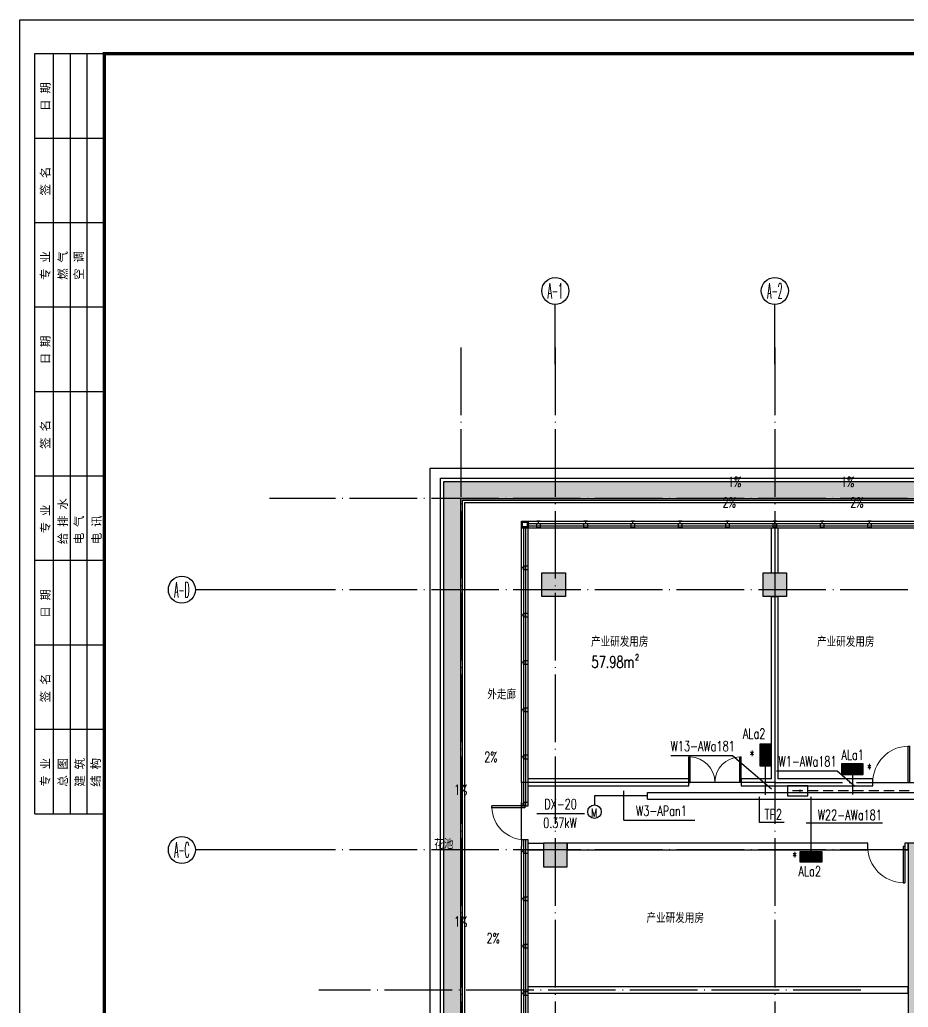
# Model space of a CAD drawing. Extents: x 1980812 to 2226895, y -554123 to 281606.
# Drawn here: x 1980812 to 2007117, y -239988 to -210760 of the extents above; entities that cross this region are included whole.
import ezdxf
from ezdxf.enums import TextEntityAlignment as Align

# ---------------------------------------------------------------- set-up
doc = ezdxf.new("R2010")
doc.units = 0
doc.header["$LTSCALE"] = 1000
doc.header["$MEASUREMENT"] = 0
doc.linetypes.add('DOTE', pattern=[2.42, 2, -0.2, 0.02, -0.2])
doc.linetypes.add('DQXX', pattern=[4.5, 3, -1.5])
for name, color, linetype in [('$TD_AUDIT_GENERATED_(158)', 8, 'Continuous'), ('$TD_AUDIT_GENERATED_(1F3)', 7, 'Continuous'), ('$TD_AUDIT_GENERATED_(24E)', 8, 'Continuous'), ('$TD_AUDIT_GENERATED_(2762)', 8, 'Continuous'), ('$TD_AUDIT_GENERATED_(276D)', 8, 'Continuous'), ('$TD_AUDIT_GENERATED_(FFA)', 8, 'Continuous'), ('1', 1, 'Continuous'), ('A-FLOR-LAND', 8, 'Continuous'), ('AXIS', 7, 'Continuous'), ('AXIS_TEXT', 7, 'Continuous'), ('COLU', 8, 'Continuous'), ('COLU_HATCH', 8, 'Continuous'), ('CURTWALL', 8, 'Continuous'), ('DIM_SYMB', 8, 'Continuous'), ('dote', 8, 'DOTE'), ('DQ1', 1, 'Continuous'), ('DQ2', 2, 'Continuous'), ('DQ7', 7, 'Continuous'), ('DQK1', 1, 'Continuous'), ('DQK7', 7, 'Continuous'), ('DQqj', 1, 'Continuous'), ('DQX', 2, 'DQXX'), ('PUB_TEXT', 8, 'Continuous'), ('TK', 1, 'Continuous'), ('WALL', 7, 'Continuous'), ('WINDOW', 8, 'Continuous')]:
    doc.layers.add(name, color=color, linetype=linetype)
doc.styles.add('_TCH_AXIS', font='COMPLEX', dxfattribs={"bigfont": 'GBCBIG'})
doc.styles.add('_TCH_DIM', font='SIMPLEX', dxfattribs={"bigfont": 'GBCBIG'})
doc.styles.add('COMPLEX', font='COMPLEX')
doc.styles.add('D8', font='txtw.shx', dxfattribs={"width": 0.7, "bigfont": 'hztxtw.shx'})
doc.styles.add('HZF', font='ROMANS2', dxfattribs={"width": 0.7, "bigfont": 'HZDF2'})
doc.styles.add('SONGTI', font='', dxfattribs={"width": 1.1})
doc.styles.get('SONGTI').set_extended_font_data('NSimSun')

# ---------------------------------------------------------------- blocks, each defined once
blk = doc.blocks.new('_AXISO')
blk.add_circle((0, 0), 0.5)
at = {"layer": 'AXIS_TEXT', "style": 'COMPLEX', "width": 1.041667}
blk.add_attdef('A', text='', height=0.56, dxfattribs=at).set_placement((-0.25, -0.28), (0.25, -0.28), align=Align.FIT)
blk = doc.blocks.new('$TD_AUDIT_GENERATED_(9F)')
at = {"layer": 'AXIS'}
for p, q in [((0, 29979), (0, 31745)), ((6500, 29979), (6500, 31745)), ((-6824, 23300), (-10655, 23300)), ((-6824, 15600), (-10655, 15600))]:
    blk.add_line(p, q, dxfattribs=at)
at = {"layer": 'dote'}
for p, q in [((-2800, 30469), (-2800, -6248)), ((0, 30469), (0, -6248)), ((6500, 30469), (6500, -6248)), ((56411, 26000), (-8456, 26000)), ((56413, 23300), (-8454, 23300)), ((56413, 15600), (-8454, 15600)), ((9046, 11450), (-6998, 11450))]:
    blk.add_line(p, q, dxfattribs=at)
at = {"layer": 'AXIS'}
ref = blk.add_blockref('_AXISO', (0, 32145), dxfattribs=dict(at, xscale=800, yscale=800, zscale=800))
ref.add_attrib('A', 'A-1', dxfattribs={"layer": 'AXIS_TEXT', "height": 452.5, "style": '_TCH_AXIS', "width": 0.375}).set_placement((-226, 31919), (226, 31919), align=Align.FIT)
ref = blk.add_blockref('_AXISO', (6500, 32145), dxfattribs=dict(at, xscale=800, yscale=800, zscale=800))
ref.add_attrib('A', 'A-2', dxfattribs={"layer": 'AXIS_TEXT', "height": 452.5, "style": '_TCH_AXIS', "width": 0.344262}).set_placement((6274, 31919), (6726, 31919), align=Align.FIT)
ref = blk.add_blockref('_AXISO', (-11055, 23300), dxfattribs=dict(at, xscale=800, yscale=800, zscale=800))
ref.add_attrib('A', 'A-D', dxfattribs={"layer": 'AXIS_TEXT', "height": 452.5, "style": '_TCH_AXIS', "width": 0.328125}).set_placement((-11281, 23074), (-10828, 23074), align=Align.FIT)
ref = blk.add_blockref('_AXISO', (-11055, 15600), dxfattribs=dict(at, xscale=800, yscale=800, zscale=800))
ref.add_attrib('A', 'A-C', dxfattribs={"layer": 'AXIS_TEXT', "height": 452.5, "style": '_TCH_AXIS', "width": 0.33871}).set_placement((-11281, 15374), (-10828, 15374), align=Align.FIT)
blk = doc.blocks.new('A$C1FE24B19')
at = {"layer": '$TD_AUDIT_GENERATED_(1F3)', "style": 'D8', "width": 0.7}
for s, p in [('\\M+5C9E8\\M+5B1B8\\M+5C6BD\\M+5CCA8', (33967, -1180)), ('\\M+5B2FA\\M+5D2B5\\M+5D1D0\\M+5B7A2\\M+5D3C3\\M+5B7BF', (1909, -1537)), ('\\M+5B2FA\\M+5D2B5\\M+5D1D0\\M+5B7A2\\M+5D3C3\\M+5B7BF', (8600, -1537)), ('\\M+5B2FA\\M+5D2B5\\M+5D1D0\\M+5B7A2\\M+5D3C3\\M+5B7BF', (12938, -1537)), ('\\M+5B2FA\\M+5D2B5\\M+5D1D0\\M+5B7A2\\M+5D3C3\\M+5B7BF', (17000, -1537)), ('\\M+5B2FA\\M+5D2B5\\M+5D1D0\\M+5B7A2\\M+5D3C3\\M+5B7BF', (21200, -1537)), ('\\M+5B2FA\\M+5D2B5\\M+5D1D0\\M+5B7A2\\M+5D3C3\\M+5B7BF', (25400, -1537)), ('\\M+5B2FA\\M+5D2B5\\M+5D1D0\\M+5B7A2\\M+5D3C3\\M+5B7BF', (29600, -1537)), ('\\M+5B2FA\\M+5D2B5\\M+5D1D0\\M+5B7A2\\M+5D3C3\\M+5B7BF', (38913, -1537)), ('\\M+5B2FA\\M+5D2B5\\M+5D1D0\\M+5B7A2\\M+5D3C3\\M+5B7BF', (43491, -1537)), ('\\M+5B2FA\\M+5D2B5\\M+5D1D0\\M+5B7A2\\M+5D3C3\\M+5B7BF', (3551, -9712)), ('\\M+5B2FA\\M+5D2B5\\M+5D1D0\\M+5B7A2\\M+5D3C3\\M+5B7BF', (42805, -9712)), ('\\M+5B2FA\\M+5D2B5\\M+5D1D0\\M+5B7A2\\M+5D3C3\\M+5B7BF', (3578, -13987)), ('\\M+5B2FA\\M+5D2B5\\M+5D1D0\\M+5B7A2\\M+5D3C3\\M+5B7BF', (42805, -13987)), ('\\M+5B2FA\\M+5D2B5\\M+5D1D0\\M+5B7A2\\M+5D3C3\\M+5B7BF', (44731, -20529)), ('\\M+5B2FA\\M+5D2B5\\M+5D1D0\\M+5B7A2\\M+5D3C3\\M+5B7BF', (3397, -20667)), ('\\M+5B2FA\\M+5D2B5\\M+5D1D0\\M+5B7A2\\M+5D3C3\\M+5B7BF', (8600, -20667)), ('\\M+5B2FA\\M+5D2B5\\M+5D1D0\\M+5B7A2\\M+5D3C3\\M+5B7BF', (17000, -20754)), ('\\M+5B2FA\\M+5D2B5\\M+5D1D0\\M+5B7A2\\M+5D3C3\\M+5B7BF', (21200, -20754)), ('\\M+5B2FA\\M+5D2B5\\M+5D1D0\\M+5B7A2\\M+5D3C3\\M+5B7BF', (25400, -20754)), ('\\M+5B2FA\\M+5D2B5\\M+5D1D0\\M+5B7A2\\M+5D3C3\\M+5B7BF', (29600, -20754)), ('\\M+5B2FA\\M+5D2B5\\M+5D1D0\\M+5B7A2\\M+5D3C3\\M+5B7BF', (33695, -20754)), ('\\M+5B2FA\\M+5D2B5\\M+5D1D0\\M+5B7A2\\M+5D3C3\\M+5B7BF', (37809, -20796)), ('\\M+5C9E8\\M+5B1B8\\M+5C6BD\\M+5CCA8', (12211, -22749))]:
    blk.add_text(s, height=300, rotation=0.0006, dxfattribs=at).set_placement(p, align=Align.MIDDLE_CENTER)
blk = doc.blocks.new('$TD_AUDIT_GENERATED_(2768)')
at = {"layer": '$TD_AUDIT_GENERATED_(276D)'}
blk.add_line((115028288, 22648046), (115028222, 22648046), dxfattribs=at)
for points in [[(115028222, 22648096), (115028225, 22648096), (115028225, 22647996), (115028222, 22647996)], [(115028288, 22648096), (115028422, 22648096), (115028422, 22647996), (115028288, 22647996)]]:
    blk.add_lwpolyline(points, close=True, dxfattribs=at)
blk = doc.blocks.new('$TD_AUDIT_GENERATED_(28E9)')
at = {"layer": 'WINDOW'}
for p, rotation in [((-22648546, 115030252), 270), ((-22647146, 115030252), 270), ((-22645746, 115030252), 270), ((-22644346, 115030252), 270), ((-22642946, 115030252), 270), ((-22641546, 115030252), 270), ((-22640146, 115030252), 270), ((-22638746, 115030252), 270), ((-22637346, 115030252), 270), ((-22633146, 115030252), 270), ((-22631746, 115030252), 270), ((-22630346, 115030252), 270), ((-22628946, 115030252), 270), ((-22627546, 115030252), 270), ((-22626146, 115030252), 270), ((-22624746, 115030252), 270), ((-22623346, 115030252), 270), ((-22621946, 115030252), 270), ((-22620546, 115030252), 270), ((-22619146, 115030252), 270), ((-22617746, 115030252), 270), ((-22616346, 115030252), 270), ((-22612146, 115030252), 270), ((-22610746, 115030252), 270), ((-22609346, 115030252), 270), ((-22607946, 115030252), 270), ((-22606546, 115030252), 270), ((-22605146, 115030252), 270), ((-22603746, 115030252), 270), ((-22602346, 115030252), 270), ((-22635946, 115029452), 270), ((-22634546, 115029452), 270), ((22681146, -115052902), 90), ((22682546, -115052902), 90), ((22647546, -115053702), 90), ((22648946, -115053702), 90), ((22650346, -115053702), 90), ((22651746, -115053702), 90), ((22653146, -115053702), 90), ((22654546, -115053702), 90), ((22655946, -115053702), 90), ((22657346, -115053702), 90), ((22658746, -115053702), 90), ((22662946, -115053702), 90), ((22664346, -115053702), 90), ((22665746, -115053702), 90), ((22667146, -115053702), 90), ((22668546, -115053702), 90), ((22669946, -115053702), 90), ((22671346, -115053702), 90), ((22672746, -115053702), 90), ((22674146, -115053702), 90), ((22675546, -115053702), 90), ((22676946, -115053702), 90), ((22678346, -115053702), 90), ((22679746, -115053702), 90), ((22683946, -115053702), 90), ((22685346, -115053702), 90), ((22686746, -115053702), 90), ((22688146, -115053702), 90), ((22689546, -115053702), 90), ((22690946, -115053702), 90), ((22692346, -115053702), 90), ((22693746, -115053702), 90)]:
    blk.add_blockref('$TD_AUDIT_GENERATED_(2768)', p, dxfattribs=dict(at, rotation=rotation))
at = {"layer": 'WINDOW', "xscale": -1, "rotation": 180}
for p in [(-115029222, 22648696), (-115029222, 22647296), (-115029222, 22645896), (-115029222, 22644496), (-115029222, 22643096), (-115029222, 22641696), (-115029222, 22640296), (-115029222, 22638896), (-115029222, 22637496), (-115029222, 22636096), (-115029222, 22634696), (-115029222, 22633296), (-115029222, 22631896), (-115029222, 22630496), (-115029222, 22629096), (-115029222, 22627696), (-115029222, 22626296), (-115029222, 22624896), (-115029222, 22623496)]:
    blk.add_blockref('$TD_AUDIT_GENERATED_(2768)', p, dxfattribs=at)
at = {"layer": 'WINDOW', "xscale": -1}
for p in [(115075322, -22647546), (115075322, -22648946), (115075322, -22650346), (115075322, -22651746), (115075322, -22653146), (115075322, -22654546), (115075322, -22655946), (115075322, -22657346), (115075322, -22658746), (115075322, -22660146), (115075322, -22661546), (115075322, -22662946), (115075322, -22664346), (115075322, -22665746), (115075322, -22667146), (115075322, -22668546), (115075322, -22669946), (115075322, -22671346), (115075322, -22672746)]:
    blk.add_blockref('$TD_AUDIT_GENERATED_(2768)', p, dxfattribs=at)
blk = doc.blocks.new('$DorLib2D$00000002')
for p, q in [((-0.5, 0), (-0.5, 0.4875)), ((-0.475, 0.4875), (-0.5, 0.4875)), ((-0.475, 0), (-0.475, 0.4875)), ((0.475, 0), (0.475, 0.4875)), ((0.475, 0.4875), (0.5, 0.4875)), ((0.5, 0), (0.5, 0.4875)), ((-0.5, 0), (-0.475, 0)), ((0.5, 0), (0.475, 0))]:
    blk.add_line(p, q)
at = {"lineweight": 13}
for centre, start, end in [((-0.4875, 0), 0, 88.53072), ((0.4875, 0), 91.46928, 180)]:
    blk.add_arc(centre, 0.4875, start, end, dxfattribs=at)
blk = doc.blocks.new('$DorLib2D$00000001')
for p, q in [((0.45, 0.975), (0.5, 0.975)), ((0.45, 0), (0.45, 0.975)), ((0.5, 0), (0.5, 0.975)), ((0.5, 0), (0.45, 0))]:
    blk.add_line(p, q)
at = {"lineweight": 13}
blk.add_arc((0.475, 0), 0.975, 91.4693, 180, dxfattribs=at)
blk = doc.blocks.new('A$C6EFC6619')
at = {"layer": 'A-FLOR-LAND'}
h = blk.add_hatch(dxfattribs=at)
h.set_pattern_fill('GRASS', color=256, scale=50)
h.set_pattern_definition([(90, (-2815930.77, 595573.96), (-99.7795475, 99.7795475), [26.458066, -173.101015]), (45, (-2815930.77, 595573.96), (-99.7796155, 99.7796155), [26.458066, -114.651615]), (135, (-2815930.77, 595573.96), (-99.7796155, -99.7796155), [26.458066, -114.651615])])
h.paths.add_polyline_path([(32100, 3200), (32100, 2700), (-2800, 2700), (-2800, -18250), (-3300, -18250), (-3300, 3200)])
at = {"layer": '$TD_AUDIT_GENERATED_(158)'}
for p, q in [((-3400, -18350), (-3400, 3300)), ((-3400, 3300), (32250, 3300)), ((-3300, -18250), (-3300, 3200)), ((-3300, 3200), (32150, 3200))]:
    blk.add_line(p, q, dxfattribs=at)
at = {"layer": '$TD_AUDIT_GENERATED_(24E)'}
for p, q in [((-2800, -18350), (-2800, 2700)), ((-2800, 2700), (32250, 2700)), ((-2750, -18300), (-2750, 2650)), ((-2750, 2650), (32200, 2650)), ((-2680, -18230), (-2680, 2580)), ((-2680, 2580), (32130, 2580))]:
    blk.add_line(p, q, dxfattribs=at)
at = {"layer": '$TD_AUDIT_GENERATED_(FFA)'}
blk.add_lwpolyline([(-1000, 2030), (6500, 2030), (6500, -5700), (-1000, -5700)], close=True, dxfattribs=at)
at = {"layer": 'CURTWALL'}
for p, q in [((-3700, 3600), (32550, 3600)), ((-3700, -18950), (-3700, 3600)), ((-1000, -5700), (-1000, 1830)), ((-1000, 1830), (-800, 1830)), ((-933.3, -5700), (-933.3, 1830)), ((-866.7, -5700), (-866.7, 1830)), ((-800, 2030), (6500, 2030)), ((-800, 2030), (-800, 1830)), ((-800, 1963.3), (6500, 1963.3)), ((-800, 1896.7), (6500, 1896.7)), ((-800, 1830), (6500, 1830)), ((-800, -5700), (-800, 1830)), ((6500, 2030), (11050, 2030)), ((6500, 1963.3), (11050, 1963.3)), ((6500, 1896.7), (11050, 1896.7)), ((6500, 1830), (11050, 1830)), ((-1000, -5700), (-1000, -6400)), ((-933.3, -6400), (-933.3, -5700)), ((-866.7, -6400), (-866.7, -5700)), ((-800, -6400), (-800, -5700)), ((-1000, -6400), (-800, -6400)), ((-800, -7400), (-1000, -7400)), ((-1000, -7400), (-1000, -7600)), ((-933.3, -7600), (-933.3, -7400)), ((-866.7, -7600), (-866.7, -7400)), ((-800, -7600), (-800, -7400)), ((-1000, -11850), (-1000, -7600)), ((-933.3, -11850), (-933.3, -7600)), ((-866.7, -11850), (-866.7, -7600)), ((-800, -11850), (-800, -7600)), ((-1000, -16100), (-1000, -11850)), ((-933.3, -16100), (-933.3, -11850)), ((-866.7, -16100), (-866.7, -11850)), ((-800, -16100), (-800, -11850))]:
    blk.add_line(p, q, dxfattribs=at)
for points in [[(-1000, 2030), (-800, 2030), (-800, 1830), (-1000, 1830)], [(-970, 2000), (-830, 2000), (-830, 1860), (-970, 1860)]]:
    blk.add_lwpolyline(points, close=True, dxfattribs=at)
at = {"layer": 'dote'}
blk.add_line((6500, -5700), (53206.2, -5700), dxfattribs=at)
at = {"layer": 'WALL'}
for p, q in [((6400, 500), (6400, 1830)), ((6600, 500), (6600, 1830)), ((6400, 500), (6600, 500)), ((6400, -5600), (6400, -200)), ((6400, -200), (6600, -200)), ((6600, -5600), (6600, -200)), ((3950, -5600), (-800, -5600)), ((-800, -5800), (3950, -5800)), ((3950, -5800), (3950, -5600)), ((6400, -5600), (5500, -5600)), ((5500, -5600), (5500, -5800)), ((5500, -5800), (6500, -5800)), ((6500, -5800), (9400, -5800)), ((9400, -5600), (6600, -5600)), ((9400, -5800), (9400, -5600)), ((-800, -7500), (-350, -7500)), ((-350, -7500), (-350, -7700)), ((9249.8, -7500), (350, -7500)), ((350, -7500), (350, -7700)), ((9249.8, -7700), (9249.8, -7500)), ((10450, -7500), (10349.8, -7500)), ((10349.8, -7500), (10349.8, -7700)), ((10450, -7700), (10450, -7500)), ((-800, -7700), (-350, -7700)), ((350, -7700), (9249.8, -7700)), ((10349.8, -7700), (10450, -7700)), ((10450, -11750), (-800, -11750)), ((10450, -11950), (-800, -11950)), ((10450, -11950), (10450, -11750))]:
    blk.add_line(p, q, dxfattribs=at)
at = {"layer": 'WINDOW'}
blk.add_line((-1000, -7400), (-1000, -6400), dxfattribs=at)
for name, p, xscale, yscale, zscale in [('$DorLib2D$00000001', (9950, -5700), 1100, 1100, 1100), ('$DorLib2D$00000002', (4725, -5700), 1550, 1550, 1550)]:
    blk.add_blockref(name, p, dxfattribs=dict(at, xscale=xscale, yscale=yscale, zscale=zscale))
for p, xscale, yscale, zscale, rotation in [((-900, -6900), 1000, 1000, 1000, 89.99999998804998), ((9799.8, -7600), 1100, -1100, 1100, 3.962439564701138e-12)]:
    blk.add_blockref('$DorLib2D$00000001', p, dxfattribs=dict(at, xscale=xscale, yscale=yscale, zscale=zscale, rotation=rotation))
blk = doc.blocks.new('$TD_AUDIT_GENERATED_(3BB2)')
at = {"layer": 'COLU_HATCH'}
h = blk.add_hatch(color=256, dxfattribs=at)
h.dxf.hatch_style = 1
h.paths.add_polyline_path([(-400, 23800), (300, 23800), (300, 23100), (-400, 23100)])
h = blk.add_hatch(color=256, dxfattribs=at)
h.dxf.hatch_style = 1
h.paths.add_polyline_path([(6150, 23800), (6850, 23800), (6850, 23100), (6150, 23100)])
h = blk.add_hatch(color=256, dxfattribs=at)
h.dxf.hatch_style = 1
h.paths.add_polyline_path([(14550, 23800), (15250, 23800), (15250, 23100), (14550, 23100)])
h = blk.add_hatch(color=256, dxfattribs=at)
h.dxf.hatch_style = 1
h.paths.add_polyline_path([(22950, 23800), (23650, 23800), (23650, 23100), (22950, 23100)])
h = blk.add_hatch(color=256, dxfattribs=at)
h.dxf.hatch_style = 1
h.paths.add_polyline_path([(31350, 23800), (32050, 23800), (32050, 23100), (31350, 23100)])
h = blk.add_hatch(color=256, dxfattribs=at)
h.dxf.hatch_style = 1
h.paths.add_polyline_path([(39750, 23800), (40450, 23800), (40450, 23100), (39750, 23100)])
h = blk.add_hatch(color=256, dxfattribs=at)
h.dxf.hatch_style = 1
h.paths.add_polyline_path([(46100, 23800), (46800, 23800), (46800, 23100), (46100, 23100)])
h = blk.add_hatch(color=256, dxfattribs=at)
h.dxf.hatch_style = 1
h.paths.add_polyline_path([(350, 15800), (-350, 15800), (-350, 15100), (350, 15100)])
h = blk.add_hatch(color=256, dxfattribs=at)
h.dxf.hatch_style = 1
h.paths.add_polyline_path([(15350, 7100), (15350, 7400), (10950, 7400), (10950, 7600), (10750, 7600), (10750, 15300), (10950, 15300), (10950, 15500), (15400, 15500), (15400, 15800), (10450, 15800), (10450, 7100)])
h = blk.add_hatch(color=256, dxfattribs=at)
h.dxf.hatch_style = 1
h.paths.add_polyline_path([(22250, 15800), (22250, 15500), (23450, 15500), (23450, 14850), (23650, 14850), (23650, 15800)])
h.paths.add_polyline_path([(21350, 15500), (21350, 15800), (18550, 15800), (18550, 15500)])
h = blk.add_hatch(color=256, dxfattribs=at)
h.dxf.hatch_style = 1
h.paths.add_polyline_path([(26650, 15800), (26650, 14850), (26850, 14850), (26850, 15500), (29600, 15500), (29600, 15800)])
h = blk.add_hatch(color=256, dxfattribs=at)
h.dxf.hatch_style = 1
h.paths.add_polyline_path([(31600, 15500), (35450, 15500), (35450, 15300), (35650, 15300), (35650, 7600), (35450, 7600), (35450, 7400), (32250, 7400), (32250, 7100), (35950, 7100), (35950, 15800), (31600, 15800)])
h = blk.add_hatch(color=256, dxfattribs=at)
h.dxf.hatch_style = 1
h.paths.add_polyline_path([(46800, 15800), (46800, 15100), (46100, 15100), (46100, 15800)])
h = blk.add_hatch(color=256, dxfattribs=at)
h.dxf.hatch_style = 1
h.paths.add_polyline_path([(21250, 12600), (21250, 15500), (21050, 15500), (21050, 12600)])
h = blk.add_hatch(color=256, dxfattribs=at)
h.dxf.hatch_style = 1
h.paths.add_polyline_path([(29400, 15500), (29400, 7400), (29200, 7400), (29200, 15500)])
h = blk.add_hatch(color=256, dxfattribs=at)
h.dxf.hatch_style = 1
h.paths.add_polyline_path([(18450, 7100), (23650, 7100), (23650, 8050), (23450, 8050), (23450, 7400), (18450, 7400)])
h = blk.add_hatch(color=256, dxfattribs=at)
h.dxf.hatch_style = 1
h.paths.add_polyline_path([(26650, 7100), (26650, 8050), (26850, 8050), (26850, 7400), (29400, 7400), (29400, 7100)])
h = blk.add_hatch(color=256, dxfattribs=at)
h.dxf.hatch_style = 1
h.paths.add_polyline_path([(350, 7800), (-350, 7800), (-350, 7100), (350, 7100)])
h = blk.add_hatch(color=256, dxfattribs=at)
h.dxf.hatch_style = 1
h.paths.add_polyline_path([(46100, 7100), (46100, 7800), (46800, 7800), (46800, 7100)])
h = blk.add_hatch(color=256, dxfattribs=at)
h.dxf.hatch_style = 1
h.paths.add_polyline_path([(-400, 350), (300, 350), (300, -350), (-400, -350)])
h = blk.add_hatch(color=256, dxfattribs=at)
h.dxf.hatch_style = 1
h.paths.add_polyline_path([(6150, 350), (6850, 350), (6850, -350), (6150, -350)])
h = blk.add_hatch(color=256, dxfattribs=at)
h.dxf.hatch_style = 1
h.paths.add_polyline_path([(14550, 350), (15250, 350), (15250, -350), (14550, -350)])
h = blk.add_hatch(color=256, dxfattribs=at)
h.dxf.hatch_style = 1
h.paths.add_polyline_path([(22950, 350), (23650, 350), (23650, -350), (22950, -350)])
h = blk.add_hatch(color=256, dxfattribs=at)
h.dxf.hatch_style = 1
h.paths.add_polyline_path([(31350, 350), (32050, 350), (32050, -350), (31350, -350)])
h = blk.add_hatch(color=256, dxfattribs=at)
h.dxf.hatch_style = 1
h.paths.add_polyline_path([(39750, 200), (40450, 200), (40450, -500), (39750, -500)])
h = blk.add_hatch(color=256, dxfattribs=at)
h.dxf.hatch_style = 1
h.paths.add_polyline_path([(46100, 200), (46800, 200), (46800, -500), (46100, -500)])
at = {"layer": 'COLU'}
for points in [[(-400, 23800), (300, 23800), (300, 23100), (-400, 23100)], [(6150, 23800), (6850, 23800), (6850, 23100), (6150, 23100)], [(14550, 23800), (15250, 23800), (15250, 23100), (14550, 23100)], [(22950, 23800), (23650, 23800), (23650, 23100), (22950, 23100)], [(31350, 23800), (32050, 23800), (32050, 23100), (31350, 23100)], [(39750, 23800), (40450, 23800), (40450, 23100), (39750, 23100)], [(46100, 23800), (46800, 23800), (46800, 23100), (46100, 23100)], [(350, 15800), (-350, 15800), (-350, 15100), (350, 15100)], [(15350, 7100), (15350, 7400), (10950, 7400), (10950, 7600), (10750, 7600), (10750, 15300), (10950, 15300), (10950, 15500), (15400, 15500), (15400, 15800), (10450, 15800), (10450, 7100)], [(29600, 15800), (29600, 15500), (29400, 15500), (29400, 7400), (29400, 7400), (29400, 7100), (26650, 7100), (26650, 8050), (26850, 8050), (26850, 7400), (29200, 7400), (29200, 15500), (26850, 15500), (26850, 14850), (26650, 14850), (26650, 15800)], [(31600, 15500), (35450, 15500), (35450, 15300), (35650, 15300), (35650, 7600), (35450, 7600), (35450, 7400), (32250, 7400), (32250, 7100), (35950, 7100), (35950, 15800), (31600, 15800)], [(46800, 15800), (46800, 15100), (46100, 15100), (46100, 15800)], [(18450, 7100), (23650, 7100), (23650, 8050), (23450, 8050), (23450, 7400), (18450, 7400)], [(350, 7800), (-350, 7800), (-350, 7100), (350, 7100)], [(46100, 7100), (46100, 7800), (46800, 7800), (46800, 7100)], [(-400, 350), (300, 350), (300, -350), (-400, -350)], [(6150, 350), (6850, 350), (6850, -350), (6150, -350)], [(14550, 350), (15250, 350), (15250, -350), (14550, -350)], [(22950, 350), (23650, 350), (23650, -350), (22950, -350)], [(31350, 350), (32050, 350), (32050, -350), (31350, -350)], [(39750, 200), (40450, 200), (40450, -500), (39750, -500)], [(46100, 200), (46800, 200), (46800, -500), (46100, -500)]]:
    blk.add_lwpolyline(points, close=True, dxfattribs=at)
for points in [[(21350, 15500), (21250, 15500), (21250, 12600), (21050, 12600), (21050, 15500), (18550, 15500), (18550, 15800), (21350, 15800), (21350, 15500)], [(22250, 15800), (23650, 15800), (23650, 14850), (23450, 14850), (23450, 15500), (22250, 15500), (22250, 15800)]]:
    blk.add_lwpolyline(points, dxfattribs=at)
blk = doc.blocks.new('dyz')
at = {"layer": 'DQK1'}
for p, q in [((-300, 0), (300, 0)), ((-300, -300), (-300, 0)), ((300, 0), (300, -300)), ((300, -300), (-300, -300))]:
    blk.add_line(p, q, dxfattribs=at)
at = {"layer": 'DQK7'}
for q in [(-58, -127), (-58, -127), (150, -150), (-58, -173), (-58, -173)]:
    blk.add_line((-150, -150), q, dxfattribs=at)
blk = doc.blocks.new('*X245')
at = {"color": 0}
for p, q in [((8700, 8370), (9500, 8370)), ((8700, 8340), (9500, 8340)), ((8700, 8310), (9500, 8310)), ((8700, 8280), (9500, 8280)), ((8700, 8250), (9500, 8250)), ((8700, 8220), (9500, 8220)), ((8700, 8190), (9500, 8190)), ((8700, 8160), (9500, 8160)), ((8700, 8130), (9500, 8130)), ((8700, 8100), (9500, 8100)), ((8700, 8070), (9500, 8070)), ((8700, 8040), (9500, 8040)), ((8700, 8010), (9500, 8010))]:
    blk.add_line(p, q, dxfattribs=at)
blk = doc.blocks.new('XM')
at = {"layer": '1'}
for p, q in [((320, 168), (-320, 168)), ((-320, 168), (-320, -152)), ((320, -152), (320, 168)), ((-320, -152), (320, -152))]:
    blk.add_line(p, q, dxfattribs=at)
at = {"layer": '1', "xscale": 0.8, "yscale": 0.8, "zscale": 0.8}
blk.add_blockref('*X245', (-7280, -6552), dxfattribs=at)
blk = doc.blocks.new('dj')
at = {"layer": 'DQK1'}
blk.add_circle((0, 0), 200, dxfattribs=at)
at = {"layer": 'DQK7', "style": 'D8', "width": 0.7}
blk.add_text('M', height=250, dxfattribs=at).set_placement((-100, -150))
blk = doc.blocks.new('$TD_AUDIT_GENERATED_(62C)')
at = {"layer": 'TK'}
for p, q in [((115148889, 23475903), (115148889, 23483403)), ((115148889, 23483403), (115150939, 23483403)), ((115149439, 23475903), (115149439, 23483403)), ((115149939, 23475903), (115149939, 23483403)), ((115150439, 23475903), (115150439, 23483403)), ((115150939, 23475903), (115150939, 23483403)), ((115148889, 23480903), (115150939, 23480903)), ((115148889, 23478403), (115150939, 23478403)), ((115148889, 23468403), (115148889, 23475903)), ((115148889, 23475903), (115150939, 23475903)), ((115149439, 23468403), (115149439, 23475903)), ((115149939, 23468403), (115149939, 23475903)), ((115150439, 23468403), (115150439, 23475903)), ((115150939, 23468403), (115150939, 23475903)), ((115148889, 23473403), (115150939, 23473403)), ((115148889, 23470903), (115150939, 23470903)), ((115148889, 23460903), (115148889, 23468403)), ((115148889, 23468403), (115150939, 23468403)), ((115149439, 23460903), (115149439, 23468403)), ((115149939, 23460903), (115149939, 23468403)), ((115150439, 23460903), (115150439, 23468403)), ((115150939, 23460903), (115150939, 23468403)), ((115148889, 23465903), (115150939, 23465903)), ((115148889, 23463403), (115150939, 23463403)), ((115148889, 23460903), (115150939, 23460903))]:
    blk.add_line(p, q, dxfattribs=at)
at = {"layer": 'TK', "style": 'SONGTI'}
for s, p in [('\\M+5C8D5 \\M+5C6DA', (115149324, 23481702)), ('\\M+5C7A9 \\M+5C3FB', (115149324, 23479202)), ('\\M+5D7A8 \\M+5D2B5', (115149324, 23476702)), ('\\M+5C8BC \\M+5C6F8', (115149842, 23476702)), ('\\M+5BFD5 \\M+5B5F7', (115150316, 23476702)), ('\\M+5C8D5 \\M+5C6DA', (115149324, 23474202)), ('\\M+5C7A9 \\M+5C3FB', (115149324, 23471702)), ('\\M+5B8F8 \\M+5C5C5 \\M+5CBAE', (115149842, 23468880)), ('\\M+5D7A8 \\M+5D2B5', (115149324, 23469202)), ('\\M+5B5E7 \\M+5C6F8', (115150316, 23468880)), ('\\M+5B5E7 \\M+5D1B6', (115150842, 23468880)), ('\\M+5C8D5 \\M+5C6DA', (115149324, 23466702)), ('\\M+5C7A9 \\M+5C3FB', (115149324, 23464202)), ('\\M+5D7A8 \\M+5D2B5', (115149324, 23461702)), ('\\M+5D7DC \\M+5CDBC', (115149842, 23461702)), ('\\M+5BDA8 \\M+5D6FE', (115150342, 23461702)), ('\\M+5BDE1 \\M+5B9B9', (115150816, 23461702))]:
    blk.add_text(s, height=250, rotation=90, dxfattribs=at).set_placement(p)
blk = doc.blocks.new('tu kuang A1 A')
at = {"layer": 'TK'}
blk.add_lwpolyline([(0, 59400), (84100, 59400), (84100, 0), (0, 0)], close=True, dxfattribs=at)
at = {"layer": 'TK', "const_width": 100}
blk.add_lwpolyline([(83100, 1000), (83100, 58400), (2500, 58400), (2500, 1000)], close=True, dxfattribs=at)
at = {"layer": 'TK'}
blk.add_blockref('$TD_AUDIT_GENERATED_(62C)', (-115148439, -23425003), dxfattribs=at)

msp = doc.modelspace()

# ---------------------------------------------------------------- linework, layer by layer
at = {"layer": 'DIM_SYMB'}
for points in [[(2001204.8, -224727.8, 0, 0, 0), (2002505.8, -224727.8, 80, 0, 0), (2002805.8, -224727.8, 0, 0, 0)], [(2006037.8, -224727.8, 0, 0, 0), (2004736.8, -224727.8, 80, 0, 0), (2004436.8, -224727.8, 0, 0, 0)], [(2001106.6, -225389.1, 0, 0, 0), (2002787.3, -225284, 80, 0, 0), (2003086.7, -225265.3, 0, 0, 0)], [(2006291.9, -225389.1, 0, 0, 0), (2004611.1, -225284, 80, 0, 0), (2004311.7, -225265.3, 0, 0, 0)], [(1994740.3, -231773, 0, 0, 0), (1994364.6, -233018.6, 80, 0, 0), (1994277.9, -233305.8, 0, 0, 0)], [(1993555.8, -232786.9, 0, 0, 0), (1993555.8, -234087.9, 80, 0, 0), (1993555.8, -234387.9, 0, 0, 0)], [(1993555.8, -238216.6, 0, 0, 0), (1993555.8, -236915.6, 80, 0, 0), (1993555.8, -236615.6, 0, 0, 0)], [(1994808.9, -238753.8, 0, 0, 0), (1994433.1, -237508.2, 80, 0, 0), (1994346.5, -237221, 0, 0, 0)]]:
    msp.add_lwpolyline(points, format="xyseb", dxfattribs=at)
at = {"layer": 'DQ2'}
for p, q in [((2002882.1, -232844.4), (2002882.1, -233700.7)), ((2005461.1, -233103), (2005461.1, -233694.4)), ((2004240.2, -235374.8), (2004240.2, -233764.1))]:
    msp.add_line(p, q, dxfattribs=at)
msp.add_lwpolyline([(1999400, -233731.1), (1997832.4, -233731.1), (1997830.2, -234001.8)], dxfattribs=at)
at = {"layer": 'DQ7'}
for p, q in [((2000084.7, -232540.6), (2001909.9, -232540.6)), ((2001909.9, -232540.6), (2003066.3, -233523.5)), ((2003217, -232991), (2005012.1, -232991)), ((2005012.1, -232991), (2005538.3, -233447.3)), ((1998697.4, -234453.7), (1998697.4, -233582.1)), ((2002707.9, -234523.6), (2002707.9, -233757.3)), ((1996119.4, -234255), (1997527.6, -234255)), ((1998697.4, -234453.7), (2000802.4, -234453.7)), ((2003443.2, -234523.6), (2002707.9, -234523.6)), ((2004090.2, -234530.3), (2006356, -234530.3))]:
    msp.add_line(p, q, dxfattribs=at)
at = {"layer": 'DQqj', "ltscale": 0.15}
for p, q in [((1999400, -233631.1), (2020719.3, -233631.1)), ((1999400, -233831.1), (1999400, -233631.1)), ((1999400, -233831.1), (2021955.5, -233831.1))]:
    msp.add_line(p, q, dxfattribs=at)
at = {"layer": 'DQX', "ltscale": 0.1}
msp.add_lwpolyline([(2020645.2, -233581.1), (2004141.5, -233581.1)], dxfattribs=at)

# ---------------------------------------------------------------- block references
at = {"layer": '$TD_AUDIT_GENERATED_(1F3)'}
msp.add_blockref('A$C1FE24B19', (1996666.5, -227631.1), dxfattribs=at)
at = {"layer": '$TD_AUDIT_GENERATED_(2762)'}
msp.add_blockref('$TD_AUDIT_GENERATED_(28E9)', (1996666.5, -227631.1), dxfattribs=at)
at = {"layer": '$TD_AUDIT_GENERATED_(FFA)'}
msp.add_blockref('A$C6EFC6619', (1996666.5, -227631.1), dxfattribs=at)
at = {"layer": 'COLU'}
msp.add_blockref('$TD_AUDIT_GENERATED_(3BB2)', (1996666.5, -250931.1), dxfattribs=at)
at = {"layer": 'DQ1', "ltscale": 0.05, "xscale": -1}
msp.add_blockref('dyz', (2003841.5, -233431.1), dxfattribs=at)
at = {"layer": 'DQ1', "ltscale": 0.15}
msp.add_blockref('dj', (1997828.5, -234201.8), dxfattribs=at)
at = {"layer": 'DQ2'}
for name, p in [('tu kuang A1 A', (1980812.3, -270160.3)), ('XM', (2005461.1, -232951))]:
    msp.add_blockref(name, p, dxfattribs=at)
at = {"layer": 'DQ2', "rotation": 90}
msp.add_blockref('XM', (2002890.1, -232524.4), dxfattribs=at)
at = {"layer": 'DQ2', "xscale": -1}
msp.add_blockref('XM', (2004240.2, -235542.8), dxfattribs=at)
at = {"layer": 'WALL'}
msp.add_blockref('$TD_AUDIT_GENERATED_(9F)', (1996666.5, -250931.1), dxfattribs=at)

# ---------------------------------------------------------------- texts
at = {"layer": '$TD_AUDIT_GENERATED_(1F3)', "style": 'HZF', "width": 0.7}
for s, height, p in [('57.98m', 350, (1998370.7, -229767.6)), ('2', 175, (1999087.4, -229629.6))]:
    msp.add_text(s, height=height, dxfattribs=at).set_placement(p, align=Align.MIDDLE_CENTER)
at = {"layer": '$TD_AUDIT_GENERATED_(1F3)', "style": 'D8', "width": 0.7}
for s, p in [('\\M+5CDE2\\M+5D7DF\\M+5C0C8', (1995079.8, -230726.2)), ('\\M+5BBA8\\M+5B3D8', (1993366.5, -235156.1))]:
    msp.add_text(s, height=300, rotation=0.00057, dxfattribs=at).set_placement(p, align=Align.MIDDLE_CENTER)
at = {"layer": 'DQ7', "style": 'D8', "width": 0.7}
for s, p in [('ALa2', (2002553.7, -231889.6)), ('W13-AWa181', (2001030.3, -232260.1)), ('*', (2002494.6, -232536.6)), ('W1-AWa181', (2004132.5, -232710.5)), ('ALa1', (2005470.3, -232514.9)), ('*', (2005968, -232931.1)), ('DX-20', (1996824, -233974.6)), ('W3-APan1', (1999809.1, -234173.2)), ('0.37kW', (1996806.9, -234529)), ('TP2', (2003122.4, -234277.4)), ('W22-AWa181', (2005386.1, -234296.7)), ('*', (2003754.2, -235536.8)), ('ALa2', (2004199.2, -235962.3))]:
    msp.add_text(s, height=300, dxfattribs=at).set_placement(p, align=Align.MIDDLE)
at = {"layer": 'PUB_TEXT', "style": '_TCH_DIM', "width": 0.705882}
for s, p in [('1%', (2001777.8, -224589.5)), ('1%', (2005124.8, -224589.5)), ('2%', (2001619.9, -225194.5)), ('2%', (2005398.6, -225194.5)), ('2%', (1994561.4, -232730)), ('1%', (1993672.8, -233699.9)), ('1%', (1993672.8, -237601.1)), ('2%', (1994630, -238094.3))]:
    msp.add_text(s, height=297.5, dxfattribs=at).set_placement(p)

doc.saveas('drawing.dxf')
